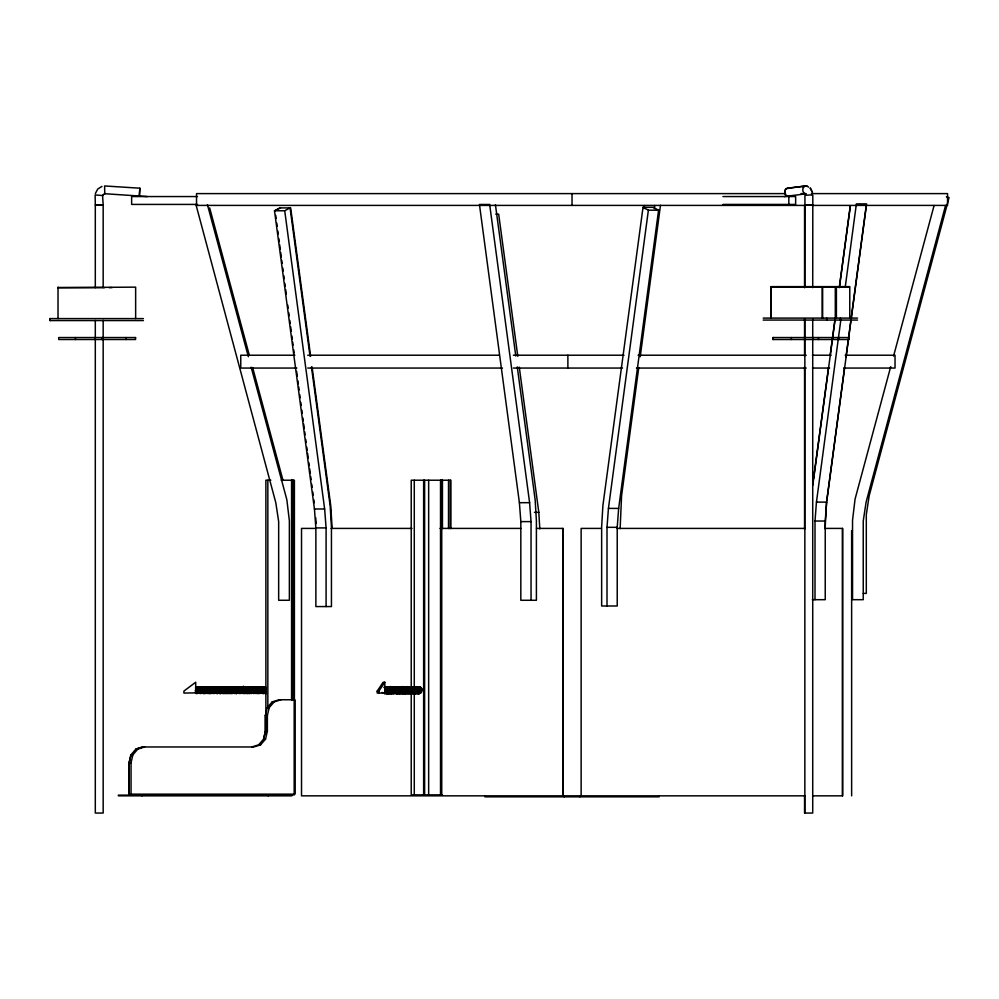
<?xml version="1.0" encoding="UTF-8"?>
<svg xmlns="http://www.w3.org/2000/svg" width="999" height="999" viewBox="0 0 999 999"><rect width="100%" height="100%" fill="white"/><g stroke="black" fill="none" stroke-linecap="round" stroke-linejoin="round"><path stroke-width="1.5" d="M95.305 320.417L95.305 813.049L103.172 813.049L103.172 320.304M95.305 287.675L95.305 205.057L102.547 204.92M281.006 699.762L274.188 701.872L269.193 707.629L267.37 715.496L267.37 731.231L265.547 739.098L260.552 744.854L253.771 746.965L142.707 746.965L135.889 749.075L131.006 754.832L129.071 762.699L129.071 794.155L294.643 794.155L294.643 699.762L279.046 699.762L272.228 701.872L267.233 707.629L265.409 715.496L265.409 731.231L263.599 739.098L258.616 744.854L251.798 746.965M131.044 794.155L131.044 762.699L132.867 754.832L137.85 749.075L144.668 746.965M195.704 687.412L195.704 682.242L183.903 691.096L183.903 693.056L195.704 692.881M195.704 691.82L195.704 690.147M195.704 687.262L195.704 692.981M203.571 688.274L203.571 687.287L203.571 693.019L203.571 692.02M310.627 356.193L290.672 207.904L279.845 207.904L274.488 210.764L314.435 508.991L315.871 527.909L315.871 606.568L331.443 606.568L331.443 527.122L330.182 506.031L311.476 367.008M326.086 606.568L326.086 527.909L324.65 508.991L284.715 210.764L290.06 207.904L310.015 356.193M412.312 687.287L409.877 686.937M531.043 600.274L531.043 521.615L529.607 502.684L489.66 204.47L479.445 204.47L519.393 502.684L520.829 521.615L520.829 600.274L536.401 600.274L536.401 520.829L535.139 499.725L517.257 366.883M562.937 528.409L562.937 795.841L562.937 528.409L536.488 528.409M812.974 795.841L842.544 795.841L842.544 528.409L825.424 528.409M387.55 693.156L388.599 693.568C393.094 693.893 392.52 685.888 388.074 686.775M404.97 693.543L403.946 693.019L404.97 693.543C409.515 694.03 409.053 686.001 404.632 686.763L403.571 687.349L407.167 688.199L407.142 692.282L405.407 693.518L403.109 692.869M245.342 688.386C246.341 683.491 245.217 695.816 246.553 692.707L245.542 686.738L246.029 691.57L245.604 688.074M398.326 693.256L398.326 692.494M396.066 692.732L398.114 693.581L398.676 692.732M249.775 687.774L249.575 689.16L249.188 687.737C251.273 683.828 249.625 695.691 250.424 692.732M389.972 691.608L390.297 690.796L387.212 693.281L387.475 692.519L388.336 693.131C390.859 691.32 389.535 686.463 386.276 686.725L387.999 687.087L388.711 690.759M406.456 687.574L406.456 686.825L404.795 686.862M237.088 687.399L237.375 688.011C236.426 683.266 238.262 697.714 237.412 691.67C238.274 689.11 237.45 695.292 237.675 692.869M383.604 692.981L386.763 693.069L388.136 690.521L387.137 689.822C388.661 691.171 382.567 683.104 386.051 690.297L384.565 693.543L382.018 692.432M804.857 287.587L804.944 195.305L809.914 194.955L812.811 195.192L812.724 287.65M200.062 686.75L199.825 692.769L200 688.498L199.887 689.148M409.553 686.738C413.349 686.301 414.385 692.607 410.726 693.531L406.518 693.543L405.132 692.632L405.057 693.281M413.311 693.069L414.123 692.245L412.824 692.17L413.673 690.721L413.399 688.011L413.311 693.069L407.043 693.044L408.042 693.294L410.889 691.058L409.365 687.3L410.402 690.846L408.991 692.482M254.196 688.985L254.495 687.449L254.258 689.859L254.208 686.763L254.583 693.493M400.449 691.808L400.611 687.886L397.914 686.725M414.123 692.245L414.185 688.423L411.188 686.725M233.666 692.382C233.217 696.628 232.442 684.69 233.217 687.524L232.592 689.06M417.594 686.713C421.353 687.087 421.403 693.381 417.582 693.593L415.584 692.582M406.805 691.77L407.679 691.183L407.38 688.623L404.483 686.713M392.157 692.507L395.229 693.393C398.688 691.932 396.915 685.801 393.156 686.837M389.098 693.131L390.147 693.556L391.708 692.07M391.183 692.744L390.147 693.556M420.741 692.394L416.808 692.394L418.294 691.083L417.594 687.474L418.768 691.383L414.697 693.456L412.537 693.181L412.599 692.507M412.949 692.744L412.924 693.493L410.989 693.206M412.937 686.763L415.796 688.348L412.937 686.763L413.998 686.85C418.643 687.512 413.574 693.756 416.246 693.468C419.83 692.27 418.406 686.038 414.622 686.775M389.598 691.033L389.647 689.722M400 692.919L403.146 693.131L403.334 689.023M396.278 686.738C400.724 686.188 400.836 694.218 396.341 693.518L392.944 692.794L395.017 693.581L396.953 692.432L396.216 688.773M104.82 193.269L104.783 193.831A1.861 1.861 0 0 0 102.997 195.517L95.13 194.967L95.305 204.92L103.172 204.92L103.172 287.562M408.229 690.784L407.617 692.444L407.642 688.049L408.579 692.557L406.743 693.568L404.67 692.819M202.597 693.181C201.773 692.282 202.947 685.351 201.486 687.05L201.823 688.249M232.205 693.468L232.118 692.507C231.643 690.022 232.305 687.424 231.106 688.086L231.343 687.424L231.88 688.161L232.268 693.556L232.405 691.633M252.51 692.257L252.847 692.744C251.848 695.129 251.748 682.105 252.11 689.26M256.406 690.184L256.281 688.523L256.406 690.184C256.081 682.916 256.693 691.957 255.619 687.15L256.256 686.925M382.792 692.719L384.84 693.581L386.351 692.394L386.538 688.311L384.165 687.624M404.32 686.725C409.665 687.187 406.431 696.615 402.31 692.582M405.944 687.624L408.304 688.311L407.804 693.206C412.687 695.491 413.474 685.801 408.304 686.812L411.338 688.024L411.8 691.57M198.364 692.107L198.714 692.782C198.089 695.504 197.19 683.803 198.239 687.599L197.715 686.725M385.477 687.836L385.514 687.1L386.863 687.437L387.637 688.423L387.562 692.182M385.889 686.862L386.863 687.437L384.64 686.725L385.814 686.837L384.74 687.787M407.255 687.836L407.292 687.1L408.516 687.349L409.852 689.522L409.403 692.045L407.629 693.506M258.941 692.307L258.366 693.269L257.68 687.549M384.565 693.543L386.026 692.794L387.137 689.822M212.55 686.85L212.562 692.619L212.088 687.15L212.849 692.02L213.711 692.132L213.137 693.581L213.274 687.212L213.399 690.147L213.461 688.86M218.544 693.044L218.057 686.763L218.356 687.524L217.819 688.086L217.432 686.987L217.907 693.006L217.432 686.987M236.301 691.146L236.139 686.738L235.851 687.499M215.672 687.437L215.809 686.725L216.321 687.749L215.16 688.348L215.397 687.262L216.396 692.307M228.047 692.744L227.46 686.725L227.972 693.543L228.234 690.784M206.431 688.96L206.518 687.524C205.344 685.701 206.381 691.47 207.28 692.632C206.318 695.629 206.094 686.375 206.805 688.111L206.431 689.322M212.562 689.735L212.712 686.925L212.1 692.494L211.513 686.763L210.527 693.294L211.451 692.769L210.926 688.586M228.172 692.007L227.422 692.557L227.784 690.759M262.849 691.146L262.687 686.738L263.049 693.593L262.912 691.882M212.225 692.22L212.287 691.033M214.985 692.095L214.897 688.86L214.186 693.568L213.661 686.713L213.948 688.761M214.51 689.26L214.698 686.75L214.273 690.446M242.657 690.446L242.42 693.318L241.945 687.25L242.42 693.318C245.517 692.569 242.033 678.021 243.993 692.956L243.719 690.933M247.49 687.986L247.427 689.16L247.627 686.738L247.814 688.923C247.964 694.767 248.114 686.937 247.352 688.398L247.427 689.46L247.69 687.662L247.49 688.661L247.977 688.224M250.624 689.11L250.811 686.725L251.336 692.494M266.146 692.307C266.134 690.996 264.61 684.415 266.296 688.311L265.909 689.397M226.086 691.246L225.886 693.568L225.499 688.711M228.983 688.199L228.746 692.282L229.595 687.774L229.932 691.071L229.221 687.349L228.521 692.744M233.641 688.96L234.003 686.738L234.091 689.922L233.766 687.05M234.478 692.894L234.353 693.556L233.891 686.887M242.22 687.437L242.357 686.725L243.344 692.782L243.768 689.635M211.713 692.794L211.001 687.324M222.115 686.812L222.365 691.57L223.227 692.519C222.165 696.016 222.053 683.878 222.515 687.961M227.897 688.561L228.034 693.493M239.298 688.598L239.685 693.593L239.885 691.445M243.069 691.395L242.944 693.269M248.339 691.495L248.152 693.531L247.69 686.825M206.993 693.343L206.506 690.222L206.83 693.331M209.428 687.774L209.952 693.581L208.866 687.399L209.578 692.869L209.74 690.297M219.568 686.987L219.855 687.749L220.192 686.75L219.568 686.987L220.554 693.581L220.479 687.512L220.042 686.713L220.492 693.256M246.391 688.761L246.741 686.75L246.328 690.072M261.089 691.907L260.502 693.244L261.026 692.045L261.413 692.719C260.127 695.504 261.026 684.215 260.252 687.824M401.548 692.894C404.62 696.44 406.605 688.598 406.281 690.259M223.351 688.461L223.751 693.581L223.938 691.683M227.123 691.633C227.06 697.452 226.011 685.214 226.923 687.637L227.098 693.556L226.611 688.86M238.549 692.17L238.062 686.763L238.024 692.282L238.386 690.584L238.886 693.019M232.592 688.561L232.917 686.775M196.591 692.782L196.291 693.543L195.704 687.175L195.667 693.306L195.767 688.686M211.189 691.87L211.051 693.456M212.612 687.787L211.763 691.795M240.534 690.908L240.722 693.568L240.21 686.713L240.659 693.206M247.24 692.757L247.103 693.581L246.116 686.987L245.717 692.095M406.031 691.146L405.02 687.537L401.698 687.05C405.931 684.777 408.803 691.957 404.533 693.481L402.372 693.131M207.28 687.774L207.804 693.556L208.004 691.907M248.539 688.336L248.863 686.738L249.25 693.581L248.926 689.497M257.904 691.957L257.904 693.556L256.805 687.212L257.904 693.556M214.061 689.397L214.223 687.112C215.397 688.661 214.223 686.975 214.96 689.71L214.76 687.836M223.227 687.774L222.777 687L223.551 691.008L223.938 690.022L223.414 689.223L223.252 693.256L223.227 686.713L223.701 687.524M224.325 687.861L224.787 693.543L224.263 686.725L224.363 692.794M254.907 688.249L255.107 686.763L255.494 692.02M205.007 688.199L205.132 686.775L205.619 687.499M221.728 693.019L221.341 689.785M245.155 692.132L245.017 693.531L244.767 690.659M400.611 687.886L400.274 691.995M210.602 688.361L210.477 686.713L210.527 693.294C211.313 686.7 212.088 696.79 210.052 687.037L210.502 692.419L210.14 691.071L209.578 692.869M227.422 692.557L226.948 687.187L227.71 691.982L228.571 692.182L228.134 687.175L229.083 693.568L229.37 692.444C228.896 695.841 228.883 682.117 228.184 688.948M230.382 690.259L230.17 687.025L230.12 693.593L229.745 690.908L229.695 693.281L230.057 692.332M237.55 687.349L237.837 688.024L238.062 686.763M243.918 693.581L244.305 688.686M261.413 692.719L259.79 688.011L260.314 687.05L260.414 687.849M261.288 688.161L261.601 686.763L261.676 689.635M264.285 691.333L264.635 692.569C263.686 695.903 263.374 683.716 263.923 688.036M264.473 688.124L264.81 686.75L265.197 693.543L264.797 688.835M389.835 692.856L392.207 693.069C396.566 695.329 397.565 686.4 392.844 686.713L391.695 687.787L393.281 689.085M391.92 693.568L390.821 693.456L392.095 693.531L392.145 692.769M241.121 688.074C242.058 683.129 240.984 697.402 242.395 692.07L242.033 690.734L241.234 692.682L241.308 687.836M208.716 691.395L208.516 688.798L208.903 693.556L207.917 687.012L208.841 687.537M220.941 687.999L221.278 686.75L221.403 690.696L221.278 688.923M244.305 688.036L244.43 686.738L245.18 693.531L244.705 687.087M607.005 605.993L607.005 527.322L608.441 508.404L648.376 210.19L643.019 207.317L602.909 505.444L601.648 526.548L601.648 605.993L617.22 605.993L617.22 527.322L618.656 508.404L658.591 210.19L653.246 207.317L643.019 207.317M815.009 599.687L815.009 521.028L816.445 502.11L840.858 319.78M826.535 502.11L825.099 528.746M812.337 599.687L825.236 599.687L825.236 521.028L826.66 502.11L866.608 203.883L856.38 203.883L845.204 287.325M205.782 693.156C206.343 689.972 205.232 695.391 206.094 692.607L205.07 687.287M228.034 692.469L228.359 688.835M260.976 686.987L261.451 693.006L261.351 687.25M200.774 687.911L200.911 686.725L201.361 692.195M225.499 690.796L225.337 692.794L224.912 692.107M231.293 692.919L231.169 693.556L230.632 692.894L230.644 686.725L231.293 692.07M239.036 687.474L239.161 686.725L239.748 693.294M385.914 692.657C390.946 696.852 392.707 685.077 386.613 686.9M196.291 692.432L196.291 693.543M210.077 691.832L210.115 689.273M243.531 687.649L243.656 689.984L242.894 687.087L243.394 687.774M249.388 692.432L249.25 693.581L248.863 686.738M207.155 687.836L207.467 686.738L207.605 690.833M219.643 692.469L219.518 693.581L219.318 691.733M227.26 689.397L227.123 691.171L227.322 688.598M246.191 692.469L246.266 693.443M210.277 689.285L210.339 688.523M215.871 688.049L216.134 691.208L215.397 687.262L215.934 687.949L216.034 687.05L216.496 693.543L216.458 692.507M219.193 689.46L218.993 686.738L219.38 692.757L218.381 687.899M243.007 691.77L243.581 690.396L242.72 692.544L242.944 690.371M246.191 691.745L246.578 687.774L246.79 689.909L246.391 689.185L245.879 689.859M262.537 688.536L262.687 686.738L263.162 693.393L263.174 692.582M205.145 692.669L204.62 693.556L204.096 686.713L203.958 687.874M384.091 692.844L386.601 693.443L387.674 688.436L388.599 690.571L387.487 693.506M217.882 692.719L217.37 693.581L216.246 688.011M255.856 688.611L256.668 693.581L256.955 692.707M409.19 691.246C408.229 694.817 410.651 685.401 406.118 686.713M205.657 693.468L205.332 688.161L205.394 689.36M208.229 692.657L207.667 691.633L207.305 693.156L207.842 691.283M216.721 687.712L216.845 686.713L217.045 689.16M236.626 692.582L236.501 693.593L235.514 686.975L236.438 693.356L236.9 692.682L236.363 691.882L235.989 693.181M223.614 691.783L223.551 692.494L223.876 691.932M233.379 693.343L232.979 689.322M259.528 689.322L260.24 692.469C259.503 696.091 259.153 684.79 259.765 687.537L259.315 692.944L258.841 687.012L259.34 687.774M259.852 693.593L260.477 691.77L259.852 692.532L259.665 691.108M203.709 692.657L203.571 693.593L203.059 686.713L203.059 688.011M223.089 687.649L223.164 686.937M229.208 691.67L228.808 692.469L228.759 686.95M230.257 692.657L230.057 693.318M393.531 687.175L397.427 687.362L396.953 692.432M199.738 687.612L199.8 686.925M200.187 691.046L200.387 693.581L200.512 692.694M212.287 690.759L212.55 687.874M217.67 689.285L218.531 693.219L218.282 692.095M250.287 692.519L249.563 689.947L249.8 693.244L249.35 687.662M256.069 692.794L255.569 693.456L255.107 686.763M214.835 688.211L214.748 689.073L214.223 687.112M226.286 687.612L226.411 686.713L226.548 687.749M233.554 692.507L233.154 689.11M242.482 687.949L242.57 687.025L242.869 693.581M245.017 692.482L245.479 687.849M244.842 692.532L245.317 687.799M408.566 692.257L409.265 689.572M414.023 692.619L416.034 693.593L416.933 688.486L415.459 687.025L413.161 686.9M201.236 691.033L200.911 686.725M201.361 693.094L201.161 689.722M248.539 688.898L248.239 686.975L248.714 693.106L248.951 691.783M255.207 690.559L255.307 689.572L255.145 693.318L255.444 692.557M258.429 688.161L258.229 686.775L258.816 693.556L258.192 688.061M388.736 689.859L388.636 690.846L389.635 691.133M228.109 692.082L228.172 691.433M251.723 688.86C251.998 684.303 252.597 696.191 251.461 687.012L251.86 686.8M253.646 689.273L253.509 687.449M385.614 688.686L384.877 688.024L386.051 690.297L384.228 693.306L386.563 690.346L384.952 687.624M406.081 692.544L406.006 693.306L408.329 690.346L406.094 687.062L405.881 687.774M406.406 692.782L405.856 693.593L403.871 692.544M206.106 687.537L206.181 686.887L206.281 687.562M221.603 693.531L221.278 686.75M224.725 693.069L224.588 690.734M228.883 691.87L228.996 690.771M209.628 688.998L209.428 686.725L209.628 689.36L209.103 688.124M210.602 687.574L210.677 686.8L211.151 693.531M231.643 688.086L232.068 691.37L231.818 687.25M414.285 687.874L414.36 687.15L415.634 689.51M414.66 687.649L414.735 686.925L412.987 686.788L416.121 688.124L416.783 690.721L415.959 692.207M235.489 688.161C234.078 685.414 235.339 699.2 235.489 688.161L234.877 686.763L235.452 693.556L235.964 692.594M241.483 686.862L241.858 692.869L241.246 687.799M254.208 686.763L254.595 692.707M397.639 689.984L397.028 691.183M398.601 692.444L400.324 693.568L401.598 693.144M214.31 692.831L214.111 693.206M242.095 692.632L241.995 689.572L241.571 690.621M247.927 687.424L247.814 688.386L247.053 687.836L247.527 691.608L247.952 690.696L248.451 691.358L248.077 693.044M233.242 692.357L232.292 687L233.054 690.259L232.917 688.548M250.986 692.944L251.136 690.721L251.336 693.543L251.91 692.469M225.824 693.443L226.086 690.908L225.886 693.568M250.811 686.725L251.273 693.069M220.941 688.661L220.654 686.987L221.129 693.219L221.278 688.386M251.224 689.135L251.461 687.012L251.935 693.269L252.223 692.507M218.931 686.825L219.093 693.206M225.911 692.632L225.374 686.75L225.587 691.895L226.448 692.257M250.687 688.623L250.874 686.837M253.871 688.598L254.071 687.874M259.365 689.385L259.465 688.548L259.603 690.222M262.537 693.169L262.063 686.975L262.974 687.499L262.824 688.873L262.525 687.774M399.712 686.788L401.511 686.95L401.423 687.674L397.764 686.713L396.603 686.937L397.202 687.849M216.483 687.474L216.958 693.244L217.108 687.275M235.727 691.545L235.327 692.07L235.202 690.546L235.427 691.945M237.15 688.361L237.075 693.281M386.138 691.783L386.625 690.109L384.802 687.412A2.91 2.522 -90 0 0 384.24 687.262M233.704 688.548L233.379 686.975M236.751 688.211L236.463 687.587L237.213 689.085L237.612 688.249L237.725 690.921L237.325 687.699M199.613 692.844C198.813 694.979 199.126 684.165 198.826 687.799M245.879 688.024L245.866 691.246M401.748 692.507L400.824 693.156C405.769 695.616 406.655 685.801 401.348 686.775M239.161 687.774L238.724 687.062L239.198 693.306L239.822 691.808M210.801 691.196L210.664 688.611M395.604 689.71L395.279 688.86L395.504 692.906L393.244 693.543L391.396 692.831M253.022 687L252.759 689.123L252.41 687.399L253.421 693.294L252.959 686.713L253.559 688.461L253.484 693.581L253.609 692.682M385.914 693.269C388.611 691.758 387.762 686.825 384.49 686.713M388.112 691.046L388.436 689.048M400.824 690.097L400.087 692.507L398.676 693.481M207.28 692.632L207.043 691.47L206.368 693.131L205.894 687.712M219.455 692.407L218.993 686.738M389.722 686.775C396.753 685.976 390.884 695.092 392.257 692.931M404.782 693.294C407.929 694.692 409.977 690.122 408.017 687.911L408.191 687.25L409.865 690.921L409.115 692.132L410.289 693.393L413.361 692.507L414.098 690.097C417.145 690.459 412.712 694.917 410.502 693.581L408.566 692.432L408.216 693.219M208.329 686.775L209.016 693.493L209.166 689.897M644.093 208.629L644.505 205.532M654.308 208.629L654.72 205.532M638.761 367.557L621.578 495.804L620.142 528.608M640.209 356.743L660.489 205.319M813.498 479.058L828.471 367.844M830.132 355.494L835.114 318.419M839.272 287.525L850.286 205.657M812.786 485.239L835.239 318.419M839.397 287.525L850.411 205.657M826.747 500.561L844.542 367.669M845.991 356.855L848.276 339.86M848.688 336.775L866.27 205.432M264.897 691.47L264.66 693.219L264.186 686.987L265.284 693.443M226.286 688.386L226.923 687.637L226.798 691.808L226.611 689.26M245.692 691.158L245.804 690.371L245.642 693.219L245.692 691.158L245.929 691.957M253.122 692.869L252.959 687.774L253.346 691.808M264.735 687.312L264.997 691.433M386.813 687.562L387.462 687.811L386.263 687.05L387.612 686.763L386.526 686.812L388.711 687.225L389.548 689.16C382.455 681.443 394.13 694.667 385.302 693.381L385.277 692.544M385.602 692.782L385.502 693.556L386.763 693.069M249.862 689.997L249.638 687.924M394.106 692.619L394.667 688.611L393.668 693.381L390.859 692.707M247.24 691.957L246.653 687.949M393.668 687.924L393.768 687.212L395.542 690.821M394.168 686.987L392.869 687.774M415.434 687.924L415.547 687.212L416.67 687.499L418.881 690.247L418.044 692.619L416.034 693.593L414.822 692.894L415.721 693.244L417.782 691.071L417.42 688.523M413.261 692.931L415.372 693.556L417.245 692.27L417.819 690.883L415.934 686.987L414.473 686.713L416.67 687.499M203.184 687.787L202.672 687.374L203.147 693.281L203.059 686.713M211.838 690.584L212.163 693.106M197.327 692.719L197.203 693.581L196.141 687.287L196.428 687.974M262.075 693.119L261.813 691.395M240.859 691.995L240.597 691.695M413.923 691.383L413.823 688.811L412.275 687.025L407.904 686.738M139.86 188.199L139.361 196.054L139.86 188.199L104.608 185.951L104.745 193.719L147.29 196.553M208.779 692.07L209.315 692.744L209.253 691.333M213.399 690.147C213.461 683.978 214.248 695.204 213.786 687.599L213.274 687.212L213.749 693.318C214.236 690.459 215.135 695.004 215.559 692.594M410.751 687.787L410.139 686.975L413.037 689.522L410.502 693.581L412.562 692.794L414.485 693.581C418.144 694.505 416.708 685.814 417.282 690.197M229.221 693.418L229.37 692.444M215.222 692.469L215.097 691.458L215.16 692.981M399.887 687.712L400.661 691.395L397.827 687L397.752 687.774M231.169 692.507L231.031 691.608L231.169 693.556L230.769 687.499M262.362 692.532L261.613 688.798L261.75 690.546M393.731 692.469C397.577 696.653 401.298 687.512 395.966 686.738M397.627 692.694L399.425 693.318L399.55 692.557M401.511 686.95L402.859 688.124L403.509 690.771L401.523 693.418L403.121 691.87L401.123 687.175L402.485 690.596L400.736 693.294L398.576 693.368L399.75 693.556L399.875 692.794M409.29 691.208L410.377 690.983L408.504 693.393L405.432 692.507M234.153 690.833L234.028 689.06L234.478 693.368L234.353 692.507M253.172 691.708L253.284 691.046L253.421 692.319M403.421 687.999L402.16 686.775C406.218 686.251 406.88 693.368 402.759 693.581L400.749 692.619L401.673 693.343M239.36 689.06L239.498 692.544L240.072 691.083M227.472 688.91L228.109 688.786L227.71 689.859L227.647 688.473M230.844 690.184L230.444 689.36L229.995 692.582L229.595 686.713L229.995 691.832M388.249 686.887C392.607 685.401 393.981 693.343 389.485 693.593L387.475 692.619L388.399 693.331M252.51 693.206L252.31 692.831M197.952 686.862L197.802 693.318L198.089 692.544M205.132 687.811L204.708 686.975L205.182 693.106L205.419 691.783M221.416 692.469L222.04 692.707L221.653 691.158M265.584 692.707L265.197 691.158M228.808 692.469L228.559 687.799L228.234 690.584M394.518 692.719L394.218 693.468L395.067 692.707L395.342 689.073M404.083 692.095L404.508 689.422L405.606 690.259M208.454 687.287L208.566 688.249M257.517 690.796L257.73 687.699L256.805 687.212M392.332 690.259L392.033 691.857L391.246 687.524L392.12 688.96M222.702 693.581L222.839 692.419L222.939 693.206M223.876 692.732L224.126 691.433M394.23 687.787L395.354 687.05L396.366 687.949L394.955 687.262L395.267 691.633L393.668 693.381M405.694 691.882L401.885 693.368L404.845 692.582L405.494 689.11M413.823 692.557L413.673 693.318L416.271 690.684L415.684 692.856M414.135 692.794L413.998 693.556L412.537 693.181M213.074 693.381L212.949 691.171M264.635 692.569L263.561 687.774M250.037 687.025L250.187 689.934L249.713 686.937M198.888 687.2L199.213 691.995M211.451 688.124L211.376 688.748M257.642 692.207L257.455 689.897L258.204 692.794M246.815 691.895L246.591 693.056L246.116 686.987M215.022 690.621L214.847 686.887M409.34 692.769L409.602 688.224M207.929 692.894L208.179 691.758M251.985 690.109L252.248 691.308L251.698 690.097M387.45 687.999L387.6 687.3M409.777 687.087L408.042 687.799M211.526 688.698L211.576 687.824L211.776 689.672M244.992 687.787L244.83 691.495L244.693 689.747M240.147 687L240.21 687.774M257.317 687.499L257.193 686.713M388.599 693.568L390.072 693.331L389.635 687.612L390.547 691.608L386.713 692.931L388.823 693.556C392.557 692.794 391.695 686.475 387.924 686.713M410.214 689.048L409.278 688.411L409.99 690.034L410.664 688.723L409.902 687.649L407.105 686.85M205.182 693.106L206.331 691.508M414.822 691.82L414.51 688.074L411.351 686.8L413.623 687.2L411.563 687.836L413.511 688.361M251.511 689.385L251.785 688.211L251.848 689.06M261.451 693.006L261.688 691.982M265.547 739.098L263.586 739.098L265.409 731.231L265.422 715.496L266.333 711.563M388.536 687.737L388.374 686.975C392.557 685.089 395.517 690.172 392.844 693.318L394.642 691.658M393.331 692.794L393.156 693.556L394.53 693.206M414.797 692.557L414.622 693.318L417.307 690.821L417.245 692.27L418.256 691.333M414.922 693.556L415.097 692.794M412.55 689.497L411.838 693.331L410.901 692.682M205.594 692.045L205.707 691.383M248.863 688.686L249.638 692.607L249.25 691.383M259.927 693.331L260.052 691.533M263.049 693.593L262.912 692.657M196.94 690.109L196.678 686.713L196.678 687.774M212.612 686.725L213.187 692.806L212.949 691.633M396.441 686.812C402.585 685.564 400.174 697.227 395.292 692.419L394.892 693.206L398.014 691.52L397.003 687.562M202.273 690.471L202.073 688.124L202.597 692.245M210.864 691.67L210.439 688.91M200.3 688.274L200.537 687.3L201.099 688.985M244.43 687.799L243.843 688.274L244.368 687.175L244.63 688.898M246.903 690.971L246.716 688.436M386.813 692.507L387.687 690.446L387.225 688.711M386.713 691.77L387.013 690.521M409.715 686.812C412.924 686.038 414.885 690.659 412.562 692.794M237.924 688.111L238.174 687.15L238.461 687.824M396.191 690.334L396.578 690.971L393.793 693.306L392.095 693.531M401.848 688.024L402.01 687.349L403.146 687.787L403.783 688.91L403.946 691.233L402.822 693.306M408.603 689.06L408.529 691.633L408.329 690.346M220.367 690.971L220.429 689.372M386.313 686.862L389.51 688.96L388.536 692.844L388.324 692.195M212.874 690.297L212.687 688.036M224.525 689.822L224.363 687.25M398.077 686.8C402.547 685.751 403.271 693.756 398.776 693.568L397.402 692.869L398.776 693.568M389.061 691.333L389.51 688.96M406.331 693.269L407.305 692.544M407.592 692.782L407.405 693.543L408.791 692.707M386.788 692.769L386.563 693.531L385.164 692.956L387.275 693.543L391.546 691.733L391.408 690.222M236.039 689.847L235.752 689.76M240.534 691.246L240.771 692.557L240.534 688.174M388.599 688.049L388.773 687.374L390.534 687.774L390.484 687.012L392.932 690.097L390.809 693.269M389.822 690.184L389.185 687.175L387.762 686.713M214.048 691.695L213.923 689.997L214.248 692.419M385.989 693.181L387.05 693.568C390.609 694.967 390.085 686.151 390.184 690.621M890.721 366.645L855.057 499.15L852.534 520.242L852.547 599.687L863.248 599.687L863.236 521.028L866.108 502.11L945.591 205.394M893.556 356.106L934.077 205.532M222.765 692.282C222.228 691.021 222.44 692.519 222.989 691.708L222.44 690.409M246.878 692.344L247.115 691.47M393.793 693.306L393.993 692.544M400.287 690.521L399.837 692.157L399.125 688.311L400.312 686.9L399.4 686.713M243.981 693.431L244.106 691.77M390.172 691.021L389.935 692.582L390.871 690.509M258.429 690.983L258.366 693.269M260.577 689.06L260.377 687.774L260.502 693.244M259.315 692.944L259.84 691.633L259.927 692.357M402.36 686.875C399.637 685.426 408.341 690.496 403.209 693.106L402.098 693.556L403.883 689.048L400.686 687.025M200.449 693.381L200.699 692.519M405.482 691.395L404.907 688.348L405.681 689.635L403.946 693.144M215.459 688.786L216.321 687.749L215.934 688.623M204.52 692.444L204.42 690.796L204.683 693.481M262.587 689.822L262.3 689.71M95.355 193.544L97.702 189.086L101.96 186.388M403.409 687.874L403.608 687.225L404.47 688.161L403.184 687.424L400.774 687.861M386.501 692.532L386.276 693.294L389.123 691.058L388.112 688.561M402.772 687.712L405.207 687.774L405.519 692.919L406.63 690.734M408.042 693.294L408.266 692.532M406.231 692.794L408.291 693.581L408.554 692.769M202.435 688.161L202.672 687.374L203.184 688.523L203.059 687.774M258.104 688.199L258.654 687.549M261.738 692.319L261.975 691.545M218.219 690.659L218.019 688.224M420.591 690.584L419.83 692.095M417.058 692.944L418.244 689.135L415.097 687.012L415.347 687.774M242.745 691.932L242.545 689.422M195.966 687.237L195.966 688.024M204.62 692.507L204.221 688.311M417.207 693.094L418.244 693.543C422.827 693.98 422.327 686.038 417.907 686.763M419.006 690.546L419.867 689.21L419.368 688.199L416.271 686.763M230.869 692.17L230.632 692.894L230.17 687.025M216.196 691.932L215.996 689.422M395.616 688.124L395.829 687.474M394.48 686.713L396.253 687.275L396.99 691.383L393.956 693.244C395.804 690.908 394.93 686.35 391.358 686.763M400.524 693.281L400.774 692.532M401.061 692.757L400.811 693.518L399.188 692.657M417.807 687.924L418.019 687.275L416.108 686.713M220.092 689.597L219.805 689.422M260.839 692.22L260.639 689.934M240.072 687.749L240.309 687.075M228.696 688.748L229.046 687.674M416.396 691.87L416.271 690.596M247.103 693.581L246.978 691.745L247.103 692.519M248.276 692.132L248.689 692.669L247.889 689.785M385.901 691.271L386.563 690.309L385.539 687.237M393.768 693.044L400.025 693.069L400.149 688.049L397.727 687.649M417.957 690.222L418.756 689.06L418.032 687.824L414.797 686.887M265.846 692.994L265.709 687.787L265.846 688.598M399.375 690.409L399.363 692.02L396.029 692.994M396.928 693.019C399.313 691.146 398.039 686.513 394.817 686.763M403.121 691.87L403.509 690.771M212.612 688.973L212.325 688.611M229.27 688.673L229.595 687.774M396.341 693.518L397.739 693.443L398.813 690.696M229.408 688.623L229.345 689.972M405.731 690.546L405.844 691.82L402.585 693.094M240.921 691.82L241.009 692.931L239.91 688.311M400.025 693.069L401.286 690.983L400.499 688.711M416.246 693.468L414.098 693.156L415.047 692.507M418.019 693.006L418.856 689.485M246.653 686.962L247.04 693.244M210.814 692.532L211.451 692.769M258.691 692.045L258.491 689.597M259.84 691.633L259.852 692.532M402.023 692.744L401.735 693.493L402.972 693.468M399.875 693.443L401.086 692.632L401.286 690.983L400.374 692.319M250.1 691.008L250.324 687.662L249.9 688.461M414.11 692.182L414.56 690.983M216.171 692.544L216.396 693.269M196.541 687.637L196.678 686.713M201.011 693.294L201.311 692.532M201.935 692.769L201.423 693.543M203.446 691.832L203.571 692.532L203.197 690.946M220.554 693.581L220.667 693.294M203.771 693.506L203.309 690.197L203.833 691.021M232.33 692.232L232.742 692.744L231.943 689.597M418.044 693.294C423.239 695.254 423.189 685.364 418.069 686.85M262.4 688.323L262.125 688.998L262.35 687.737L262.65 688.573M407.779 692.757L410.502 693.056L411.95 689.372L408.953 686.987M204.296 689.023L204.683 688.036M250.424 693.468L250.162 691.783M219.718 693.431L220.017 692.694M244.056 689.048L243.656 690.034L243.756 688.723M195.966 691.271L196.229 687.624M232.904 693.144L233.204 692.419M394.28 692.207L396.566 693.581L399.188 689.372C399.388 688.124 395.654 685.376 396.203 687.512L398.688 689.547L396.903 688.898M206.368 693.131L206.893 691.857M256.668 692.519L256.731 692.369M411.226 688.249L411.775 688.923L411.413 687.612L412.575 688.386L410.714 686.825M245.08 690.259L244.555 693.294L244.081 687.3M405.631 689.697L404.42 688.348L405.631 689.697L405.157 690.833L405.119 689.747L407.23 689.735M245.742 689.46L246.166 688.448L246.316 691.258M258.429 688.773L258.816 687.861M222.602 692.307L222.315 692.994L221.84 687.936M242.482 688.623L242.869 687.724L242.632 688.686M226.736 691.046L227.16 690.509M393.469 690.871L392.545 692.245M226.761 692.557L227.397 692.794M392.357 689.747L391.009 693.381L388.274 692.894M395.392 692.382L396.054 690.883L395.042 690.659M407.804 691.845L408.841 691.932L409.365 690.734M210.502 692.419L209.952 693.581M245.155 691.52L245.342 688.923M394.043 690.584L393.281 692.082M395.479 692.694L394.081 693.543M410.189 693.019L411.401 691.133L410.139 687.374M392.982 693.181C395.666 691.495 394.418 686.65 391.196 686.713M413.648 692.095L413.673 690.721M205.332 688.773L205.457 690.671M400.399 690.734L400.349 692.145M227.06 691.907L227.335 690.821M263.873 687.662L264.023 693.181M240.384 692.732L240.447 691.845M253.359 688.998L253.871 687.911M387.987 692.669L387.637 693.393L388.823 693.556M409.752 692.669L409.403 693.393L410.726 693.531M410.514 692.295L411.95 689.372M230.906 689.897L230.831 689.023L230.969 690.796L230.707 687.886M214.31 692.007L213.511 690.821M409.84 693.581C414.51 692.944 412.337 684.977 408.029 687.05L408.316 687.799M397.639 693.256L399.076 691.345L399.188 689.372M199.425 688.723L199.276 693.443L198.951 688.711M399.413 691.783L399.8 691.008M418.431 690.833L419.268 691.483L418.806 692.307L415.996 693.468L417.47 693.156L417.819 691.108M212.799 692.532L212.849 692.02M231.406 688.586L231.681 687.824M405.357 688.161L404.17 686.775M417.582 693.593L419.98 689.71L417.22 686.975L417.345 687.737M211.126 692.02L211.313 689.572M225.824 692.419L225.437 687.2M388.574 693.343L388.948 692.632L391.034 693.581L393.057 692.657M202.26 692.195L202.535 692.507M404.308 693.593L406.705 689.76L403.983 686.975L405.457 687.075L403.159 686.875M398.201 693.181L400.824 692.282M410.464 688.561L409.915 688.074L410.839 688.561M197.128 693.269L197.003 691.008L197.065 691.783M250.811 688.523L250.274 687.474L251.074 689.822M401.985 690.759L401.598 692.557M243.606 692.357L243.893 691.82C243.918 694.904 242.682 682.542 243.369 692.769L242.72 692.544M413.636 689.984L413.074 691.008L412.987 689.223M415.646 693.119L418.806 692.931L419.917 690.734L419.305 688.398L420.654 688.611C422.29 691.283 418.943 695.129 416.383 692.856M230.507 688.573L231.081 687.549L230.319 691.146M413.648 692.319L415.097 692.369L414.011 693.294L415.509 691.445L415.447 688.86L414.535 688.124L414.635 692.207L412.937 693.581L414.123 692.831M419.355 693.493L418.244 693.543L421.054 689.859L418.406 686.987L418.506 687.749M228.759 689.572L228.883 691.333L228.821 690.484M244.243 689.497L244.755 688.586M406.793 689.972L406.056 688.423L407.38 688.623M214.186 687.699L213.461 689.26L213.037 688.473M219.78 691.283L219.38 691.957L219.256 690.371L219.48 691.62M416.321 692.806L417.082 691.495M209.34 692.207L209.69 690.259M386.526 691.008L384.802 692.881A2.91 2.522 90 0 1 383.104 692.881L383.104 693.056M260.552 691.083L261.176 691.183L260.639 689.834M417.495 692.569L417.082 693.269L418.469 693.568M407.267 691.907L406.818 687.699M264.086 693.568L264.223 692.856M228.296 689.672L228.808 688.823M206.131 691.733L206.568 691.108L206.693 692.357M395.267 691.633L394.617 692.682L397.59 693.294L398.514 692.469M396.253 687.275L398.988 687.936L398.888 688.686M420.429 688.473L421.89 689.06L421.228 687.774M209.303 687.499L209.565 687.874M404.046 691.882L404.508 689.422M395.292 692.419L396.253 693.206L396.703 692.519M222.989 691.708L222.44 690.521M398.414 691.733L397.739 692.757L397.552 691.183M236.501 693.593L236.363 692.657M257.58 691.608L257.342 690.659L257.58 692.27L257.193 687.774M411.014 692.757L411.688 691.733M411.975 691.982L412.088 689.785M241.783 687.599L241.383 688.211L241.383 687.349M377.197 691.096L383.104 682.242L384.802 682.242L384.802 693.056L377.197 693.056L377.197 691.096L378.908 691.096L384.802 682.242M399.438 693.493L398.364 692.769L399.438 693.493C404.458 694.442 403.596 685.114 398.826 686.975M410.514 693.156L410.976 692.469M252.385 687.537L251.985 688.111L252.085 686.775M225.337 693.181L224.825 692.282M400.412 689.822L400.149 688.049M263.711 693.056L263.474 691.895L264.398 691.608L263.823 689.972M387.624 690.434L386.276 692.17M235.09 691.42L235.04 693.094M390.147 692.045L390.634 691.37M387.475 691.308L387.325 692.494M395.504 692.906C397.714 690.833 396.266 686.325 392.994 686.75M391.745 693.294L393.993 690.247L391.683 687.037M393.244 687.974L391.77 688.024M400.849 688.486L399.937 687.125L401.948 690.584L400.986 691.808L401.436 690.484L402.997 690.734M414.535 688.124L414.772 690.147L412.312 687.125M414.647 688.461L413.823 687L411.513 686.925M209.952 692.519L209.49 688.024L210.027 688.461M243.893 691.82L243.918 692.519M239.498 692.544L239.56 691.907M388.948 693.044L389.847 691.87M207.305 693.156L207.218 687.05M245.417 688.249L245.941 687.562M248.601 688.224L249.163 687.499M238.324 689.46L238.699 688.523L238.324 689.672L237.787 688.199M393.793 691.433L393.843 692.319M210.015 693.318L210.077 692.582M235.127 689.635L234.328 687.674M411.75 693.044L412.812 691.72L412.088 690.696M407.167 688.199L406.943 688.835M212.999 687.649L212.375 687.874M394.842 692.107L395.367 691.458M394.468 689.397L394.393 688.099L394.905 689.46L393.094 688.186L393.668 688.835M419.73 691.47L419.093 692.245L420.204 691.608L420.067 689.972M214.111 692.257L214.922 692.432M397.977 692.157L398.514 691.52M384.353 692.694L385.302 693.381L387.612 690.496L385.514 687.1M386.438 689.223L386.538 688.311M408.791 688.174L408.391 689.997M408.841 691.932L409.877 690.796L407.105 693.318M399.425 693.318L401.948 690.584M397.702 692.095L396.653 693.219L396.94 691.495L396.241 693.006L397.202 689.747M402.684 692.207L403.246 691.608L402.797 692.894M403.146 693.131L403.971 692.257M407.667 691.146L405.407 693.518L407.592 691.096M419.53 693.181L420.616 692.032L420.017 690.871M417.869 692.319L418.756 691.395L418.419 693.219M217.407 687.924L217.233 692.432M254.882 692.132L254.495 692.02M387.674 688.436L387.6 689.535M251.673 691.77L251.036 691.633M420.741 691.57L419.905 692.382L421.216 691.708L421.016 689.397M196.091 692.407L195.429 690.346M414.885 688.885L414.91 692.532L414.61 691.957M394.106 692.257L395.554 690.709L395.117 689.997M408.953 692.282L409.54 691.72L409.765 692.956L407.043 693.044M207.043 691.47L206.418 691.345M396.266 691.72L394.942 692.519M402.535 688.473L402.922 689.722L401.186 688.299L402.46 690.621L401.498 688.124M402.46 690.621L402.547 688.398M233.766 687.999L234.303 687.512L234.153 691.146M258.753 691.333L265.709 691.033M225.125 691.808L224.787 692.494M411.788 692.469L410.914 693.244L410.776 692.569M405.532 692.307L404.333 693.368L404.82 691.633L403.871 692.419M416.371 690.184L416.433 688.611L415.871 692.619L415.834 691.832M230.707 686.875L230.694 689.31M387.1 692.319L387.712 691.808L387.575 692.769L387.937 689.148M411.113 691.745L410.502 693.056M392.12 693.356L393.331 692.369L391.795 692.369L392.857 692.207L392.769 688.124L390.372 687.637M397.839 691.745L397.19 693.069M416.895 692.27L417.407 691.857L416.77 692.357M402.297 693.318C398.751 694.005 404.333 693.281 403.946 691.233L403.097 690.184M387.774 692.669L386.601 693.443L387.475 692.095M243.981 692.419L244.181 690.409M201.298 692.22L201.074 690.846M210.402 687.986L210.976 687.562L210.801 690.871L211.214 690.234L210.29 690.247M244.605 690.846L244.83 692.095M242.395 692.07L241.895 692.17M261.263 687.762L261.888 687.524M419.605 692.657L418.581 693.393L418.519 692.669M406.331 692.657L405.257 693.418L405.219 692.682M394.917 692.394L395.567 691.932M409.99 690.034L410.164 688.823L410.776 691.296L408.291 693.581M255.232 688.748L255.594 687.649M396.478 692.407L397.14 691.957M213.711 692.132L213.012 691.907M414.785 693.269L417.744 691.246L416.421 687.399L417.744 691.246M243.107 690.796L242.545 689.11M401.086 692.469L401.848 692.02M264.423 689.859L265.11 687.512M403.471 690.621L403.883 689.048M391.009 693.381C394.081 691.957 393.044 686.6 389.56 686.713M239.098 687.874L239.098 686.862M275.112 210.764L280.457 207.904M254.97 687.874L254.683 687.15L255.432 691.87M226.998 690.621L226.473 693.318L225.999 687.125L226.548 688.486M390.859 691.857L391.608 691.47M385.302 693.381L384.328 692.519L385.439 691.982M409.153 693.169L412.312 691.608L411.413 687.612L408.966 687.762M403.796 687.15L404.632 686.763M411.963 689.497L411.538 687.674M392.595 692.469L394.305 692.482L392.807 693.493L390.659 693.106L391.695 693.543M409.752 689.572L408.816 692.869L409.852 689.522L407.654 686.862L406.268 686.75L407.442 686.8M416.858 693.056L420.129 691.895M142.807 746.965L135.989 749.075L137.85 749.075M391.783 689.472L390.759 689.672L389.847 688.149M399.612 692.419L400.774 692.07M413.049 689.622L412.887 688.036M417.807 692.994L421.128 692.02M197.565 690.496L197.852 688.274M389.885 687.811L390.871 687.537M396.566 693.581L397.59 693.294M416.608 687.025L419.93 687.574M399.75 693.556L400.736 693.294M241.308 692.307L240.684 692.107M399.625 687.911L402.01 687.349L402.959 690.908M420.492 689.672L419.468 689.822C420.254 694.804 417.22 683.928 419.031 688.573M417.445 686.775L416.296 686.987L416.508 687.762L419.605 687.836M399.887 686.912L403.146 687.787M395.804 686.812L394.53 686.987L395.579 687.836L391.521 686.85M399.288 689.909L399.3 688.386M420.542 689.922L421.566 689.834L420.991 688.249M787.936 188.199L805.569 185.951M788.049 188.199L806.243 185.951M784.078 196.553L806.031 193.831A3.946 3.359 -87.7 0 1 803.071 188.312A3.946 3.359 -87.7 0 1 808.591 187.15M416.433 686.875L418.731 687.075M805.394 204.982L812.587 205.007M389.697 687.737L389.56 686.975L390.721 686.887M402.947 687.749L402.797 686.975L403.996 686.887M400.874 689.984L399.837 690.034L399.238 688.461M414.535 687.774L415.834 687.699M407.505 687.787L408.579 687.025L406.431 686.837L409.34 689.422M392.669 686.887L394.168 686.8M384.802 686.8L387.075 687.2L388.486 689.26M414.722 687.275L416.845 687.187M393.444 690.097L392.407 690.109L391.471 688.161M401.261 687.774L402.422 687.15L401.036 686.713M785.501 193.606L196.528 193.606L196.528 205.407L805.756 205.407M801.073 193.606L805.743 193.606M811.413 193.606L947.539 193.606L947.539 205.407L811.987 205.407M197.515 196.553L131.631 196.553L131.631 204.42L197.515 204.42M722.951 196.553L795.641 196.553L795.641 204.42L722.951 204.42M804.857 204.92L812.724 204.92M648.376 210.19L658.591 210.19M274.488 210.764L284.715 210.764M495.766 214.198L498.688 214.198L517.807 356.318M771.39 287.138L849.425 287.138M58.017 287.625L104.795 287.625M109.078 287.625L112.1 287.625M763.199 318.094L857.529 318.094M143.406 318.594L49.95 318.594L49.95 320.567L143.406 320.567M763.199 320.067L857.529 320.067M294.892 355.219L240.759 355.219L240.759 368.057L296.828 368.057M307.742 355.219L499.35 355.219M513.361 355.219L624.05 355.219M638.086 355.219L806.243 355.219M812.462 355.219L831.168 355.219M845.179 355.219L895.029 355.219L895.029 368.057L843.631 368.057M307.742 368.057L502.46 368.057M513.361 368.057L622.489 368.057M636.425 368.057L806.243 368.057M812.462 368.057L829.607 368.057M270.816 480.219L265.884 480.219L265.884 732.554M281.194 480.219L294.393 480.219L294.393 794.867L265.884 794.867M816.445 502.11L826.66 502.11M519.393 502.684L529.607 502.684M608.441 508.404L618.656 508.404M314.435 508.991L324.65 508.991M534.428 512.325L538.811 512.325L539.797 528.908M815.009 521.028L825.236 521.028M520.829 521.615L531.043 521.615M607.005 527.322L617.22 527.322M315.871 527.909L326.086 527.909M315.522 528.409L301.523 528.409L301.523 795.841L805.269 795.841M331.081 528.409L412 528.409M440.01 528.409L520.929 528.409M601.361 528.409L581.131 528.409L581.131 795.841M616.92 528.409L805.194 528.409M863.248 593.394L866.308 593.394L866.295 514.735L869.167 495.804L949.05 197.59L946.378 196.865M265.709 687.587L259.166 687.587L265.709 687.899M386.363 687.787L387.849 687.787M265.709 689.26L259.166 689.26L259.166 692.394L265.709 692.394M417.794 691.033L420.417 691.033M261.775 691.82L259.166 691.82L259.166 692.707L261.775 692.707M272.228 701.872L274.188 701.872M267.233 707.629L269.193 707.629M265.409 715.496L267.37 715.496M265.409 731.231L267.37 731.231M258.591 744.854L260.552 744.854M132.867 754.832L130.906 754.832L129.183 762.699L129.183 794.155M129.071 762.699L131.044 762.699M442.445 794.867L411.226 794.867L411.226 692.057M391.695 687.787L392.033 686.8L393.381 687.574M208.154 690.097C209.34 689.972 207.842 689.797 208.691 692.507M412.712 693.493L411.663 692.806L413.823 693.543L415.359 692.707L415.372 688.761L415.746 689.572M411.026 687.774L412.063 687.811M393.481 690.222L394.518 690.259L394.106 688.611M387.724 687.774L389.011 687.836M261.413 687.811L262.075 693.219M234.153 692.419L234.777 692.644M387.962 687.212L390.434 687.886M404.096 693.456L405.194 693.568M241.708 689.522L241.446 688.86M102.56 195.442L103.172 204.92M220.329 692.369L220.954 692.582L220.429 691.745M410.552 686.962L409.24 686.75L410.202 687.949M396.016 686.75L397.277 686.962L395.716 686.987L398.676 689.422M391.845 687.649L392.607 687.787M392.844 686.713L394.006 686.925M415.297 687.587L417.669 687.499L418.981 688.573M393.007 687.612L393.956 687.836M391.533 687.637L393.918 688.236M236.376 689.735L236.114 688.573M236.276 692.457L236.9 692.682M419.13 693.581L417.145 692.544M248.214 688.036L247.814 688.923L247.59 688.224M218.993 687.787L219.131 688.661L218.619 687.562M389.697 693.081L391.034 693.581M398.589 687.187L402.06 688.523M396.253 693.206L397.227 693.581M401.223 687.549L402.085 687.886M418.743 686.75L420.154 687.312M397.09 691.033L396.066 689.422M415.634 687.537L416.695 687.999M390.834 686.775L391.97 687.287M415.746 688.523L416.496 688.86M199.276 692.045L199.151 691.308L199.663 692.095M248.776 689.672L248.539 687.737L248.988 690.521M406.843 687.087L410.164 688.823L410.402 690.846L411.401 691.133L411.588 690.072M389.672 690.946L390.547 691.608M386.601 688.111L388.161 688.311L387.075 687.2M252.435 692.519L252.31 692.007M407.654 686.862L408.516 687.349M245.467 692.769L244.693 689.572M414.822 692.894L415.821 693.468M404.97 691.383L404.083 689.597M403.983 691.021L403.109 686.738M264.161 688.224L263.761 689.085L262.999 687.612M206.244 687.774L206.368 688.548M411.538 688.086L410.452 686.738M247.265 689.497L246.716 687.674M405.631 686.912L406.655 687.574M238.187 688.186L238.124 687.824M418.906 686.9L420.654 688.611M412.362 686.837L413.861 687.849L413.136 687.449M198.976 692.657L199.276 692.432M394.705 688.211L396.291 688.623L395.242 687.337M401.873 687L404.995 689.185M411.738 687.924L412.512 688.461M401.511 687.749L400.312 686.9L402.172 688.86M261.501 689.485L261.75 690.734L261.488 686.775M386.226 686.75L388.898 688.723M395.654 688.623L393.818 687.087M232.53 689.185L233.054 690.222M413.823 687L415.447 688.86M402.809 688.323L404.383 688.96L403.396 687.499M406.106 692.519L407.192 693.431M405.706 688.573L404.308 686.738M229.733 687.787L229.221 687.349L229.458 691.158M403.708 687.886L402.997 688.086L403.721 688.773L403.121 688.149M392.182 687.075L393.119 687.874M385.639 686.987L387.013 688.174L385.277 687.961L386.138 688.761M409.64 687.949C407.068 685.514 411.538 689.51 410.377 690.983L410.214 689.11M388.374 686.975L391.783 690.671M254.645 688.761L253.796 687.737M407.005 692.469L407.879 693.256M222.178 687.799L222.377 689.21M253.022 687.974L253.159 689.26L253.097 688.498M393.731 688.998L392.407 688.611L393.007 690.259M402.797 686.975L405.619 689.61M215.672 688.274L215.747 687.861M389.56 686.975L392.757 691.146L392.869 689.622L391.845 689.785L391.146 688.348M201.486 687.05L201.723 688.96L202.647 689.16L202.273 690.621M400.349 687.2L401.398 688.261L399.875 688.111L400.512 688.823M400.924 688.398L401.76 689.26M223.888 693.481L223.489 690.097M416.895 687.25L417.744 688.161M418.019 688.174L418.606 688.798M810.351 187.962L812.474 192.195M396.64 686.987L399.7 690.933M225.437 688.111L225.287 692.457M407.979 688.211L408.816 689.71M207.942 693.381L207.342 686.887M397.952 688.249L398.763 689.922M386.288 688.274L386.85 688.96M412.837 688.274L413.274 691.633M240.272 687.924L240.834 688.623M228.946 692.02L229.395 692.582L229.283 690.634M401.186 688.299L401.723 688.985M416.084 688.323L417.32 690.709M390.122 687.499L390.871 688.523M398.551 687.961L398.176 686.763M389.148 687.624L390.259 691.146M217.969 689.485L218.594 689.422L218.219 690.883M810.164 188.361L811.313 190.322M419.318 688.361L419.917 690.734L419.355 689.285M391.258 689.322L390.809 687.712L391.546 691.733M406.044 688.361L406.556 689.085L406.506 688.249M385.564 687.387L386.101 690.409M253.159 688.86L252.934 688.611M236.701 687.874L237.213 688.623M394.38 688.386L394.892 689.123M250.487 689.984L249.962 689.223L250.1 691.383M263.761 688.611L263.237 687.836L263.474 691.895M392.058 688.798L392.932 690.109M409.902 687.649L410.901 689.984L410.664 688.723M396.628 687.637L397.664 689.46L397.19 687.986M256.219 687.986L256.718 692.806L256.468 691.495M242.158 692.257L241.633 691.458L241.708 692.107M198.501 688.436L199.013 689.26M234.952 687.487L234.877 686.763L235.252 688.086M230.769 688.323L231.318 689.235M409.278 688.411L409.715 689.148M386.351 692.394L386.014 688.473M225.05 688.398L225.562 689.26M389.198 688.523L389.647 689.285M233.828 687.774L233.916 689.747M404.77 687.836L405.394 688.96M418.032 687.824L418.668 688.96M392.432 688.573L392.857 689.36M260.377 687.774L260.577 688.573M407.317 688.598L407.742 689.397M218.282 691.495L218.831 692.532M413.561 690.521L413.037 689.522L412.649 690.409M221.204 688.249L221.403 690.933M212.425 688.998L212.849 689.822M233.117 691.108L233.554 691.97L233.454 689.347M399.45 687.774L400.162 689.21M415.547 687.212L416.72 689.622M204.046 688.224L203.759 687.612L203.996 691.608M200.462 692.956L200.062 688.86M209.877 692.22L209.89 692.369M217.108 690.034L217.307 692.27L217.17 690.933M265.759 687.337L266.059 687.961M266.233 692.519L265.909 691.57M229.508 688.024L229.595 686.713M231.98 687.225L232.268 687.874M394.955 687.262L396.578 690.971M239.673 687.287L239.972 687.974M412.649 687.449L412.599 686.775M224.812 687.25L225.112 687.949M391.196 688.161L391.695 689.36M212.1 692.482L211.576 686.788M198.277 687.225L198.564 687.936M252.048 688.711L252.248 691.82M385.477 687.624L386.563 690.309M255.619 687.15L255.919 687.874M197.327 687.1L197.615 687.836M235.514 686.975L235.801 687.749M197.914 688.96L198.114 692.182M223.551 691.395L223.014 689.997L223.252 693.256M206.83 686.975L207.13 687.737M213.848 689.123L214.048 692.382M217.02 691.083L217.233 691.72L217.108 689.984M811.65 191.096L811.937 191.945M237.138 690.883L237.412 691.67M411.051 690.371L411.351 691.258L411.014 688.448M266.233 693.581L265.996 687.774L265.609 692.02M415.809 688.473L416.183 689.722M246.978 692.469L247.215 693.269M248.077 692.145L247.827 691.258L248.064 692.444M204.283 691.258L204.545 692.207M231.031 692.257L231.268 693.106M209.665 207.904L249.388 355.457M252.622 367.507L283.017 480.432M207.417 204.62L248.351 356.693M251.186 367.232L286.85 499.725L289.373 520.829L289.373 600.274L278.659 600.274L278.671 521.615L275.799 502.684L195.916 204.47M215.322 692.906L214.835 687.337M231.88 691.021L232.143 692.045M398.314 690.072L398.102 689.185L398.126 690.883M196.741 686.987L197.065 692.507M419.555 690.259L418.206 693.169M240.21 688.761L240.472 689.997M197.003 691.383L197.24 692.557M388.898 688.86L389.148 690.147M238.386 690.784L238.649 692.444M200.974 687.874L200.836 687.087M232.829 689.422L232.655 688.348M519.268 367.12L538.811 512.325M495.429 204.695L515.796 356.069M312.088 367.008L330.794 506.031L332.055 527.122M275.736 215.409L276.149 218.494M276.773 223.127L277.185 226.224M277.797 230.856L278.221 233.941M278.833 238.586L279.245 241.671M279.67 244.767L280.282 249.4M280.694 252.485L281.318 257.118M281.73 260.215L282.143 263.299M282.767 267.944L283.179 271.029M283.803 275.662L284.216 278.758M284.84 283.391L285.252 286.488M285.664 289.573L286.288 294.205M287.737 305.02L288.149 308.117M288.773 312.749L289.186 315.846M289.797 320.479L290.222 323.564M290.634 326.661L291.246 331.293M291.87 335.926L292.282 339.023M292.695 342.108L293.119 345.204M293.731 349.837L294.143 352.922M296.628 371.466L297.252 376.099M297.877 380.744L298.289 383.828M298.701 386.913L299.113 390.01M299.737 394.642L300.15 397.739M300.774 402.372L301.186 405.457M301.81 410.102L302.222 413.186M302.834 417.819L303.259 420.916M303.671 424.001L304.283 428.633M304.707 431.73L305.12 434.815M305.731 439.46L306.156 442.545M306.768 447.177L307.18 450.274M307.605 453.359L308.216 457.992M308.841 462.637L309.253 465.721M309.665 468.818L310.289 473.451M310.701 476.535L311.114 479.632M311.738 484.265L312.15 487.35M312.774 491.995L313.187 495.079M313.811 499.712L314.223 502.809M411.363 692.394L411.451 693.106M403.409 689.31L403.571 690.796M216.783 686.987L216.87 687.849M418.756 689.06L418.881 690.247M211.713 688.835L211.863 688.099L211.776 689.46L211.239 688.236L211.476 692.319M263.636 686.9L263.699 687.574M237.088 686.912L237.15 687.574M241.308 689.71L241.533 692.07M398.988 687.936L399.363 692.02M207.605 692.432L207.48 689.06L207.542 689.934M410.889 691.058L410.976 692.095M315.709 517.719L316.146 523.551M203.247 689.285L203.384 691.071M416.645 689.31L416.733 690.621M195.891 690.409L196.154 687.387M233.616 689.61L233.778 691.97M204.221 687.499L204.296 688.523M245.866 691.733L245.929 692.757M200.537 687.3L200.774 691.058M404.845 692.457L404.895 693.181M260.027 687.474L260.264 691.383M257.892 687.399L258.129 691.246M201.723 688.96L201.96 692.844M214.46 688.736L214.685 692.707M259.465 687.824L259.528 688.96M234.565 687.774L235.327 692.919L235.202 690.734M232.917 687.836L232.979 688.96M223.963 688.049L224.201 692.145M196.378 688.311L196.616 692.394M251.136 690.983L251.199 692.182M224.588 690.983L224.65 692.182M254.196 688.473L254.258 689.722M195.891 690.521L195.966 691.77M255.307 689.31L255.369 690.621M228.759 689.31L228.821 690.621M419.493 692.707L419.518 693.443M419.118 692.469L419.143 693.219M397.352 692.469L397.377 693.219M411.988 693.468L412.687 691.783L411.638 693.244M389.123 691.058L389.135 692.22M851.635 530.581L851.635 795.841M849.774 318.094L849.774 286.638L770.966 286.638L770.966 318.094M842.544 528.409L842.544 795.841M840.321 318.094L840.321 320.067M838.898 337.55L838.898 339.51M836.4 286.638L836.4 318.094M835.289 286.638L835.289 318.094M826.685 318.094L826.685 320.067M822.639 286.638L822.639 318.094M822.189 286.638L822.189 318.094M818.468 337.55L818.468 339.51M812.724 318.831L812.724 813.049L804.557 813.049L804.557 795.903M804.857 318.781L804.857 813.049M804.557 204.945L804.557 287.587M804.557 318.768L804.557 356.193M804.557 367.108L804.557 529.27M791.408 337.55L791.408 339.51M788.823 196.553L788.823 204.42M773.276 337.55L773.276 339.51M771.116 286.638L771.116 318.094M659.115 795.841L659.115 796.827L484.952 796.827L484.952 795.841M579.895 795.841L579.895 796.827M572.027 193.606L572.027 205.407M567.882 355.219L567.882 368.057M564.16 795.841L564.16 796.827M450.924 528.508L450.924 480.219L411.226 480.219L411.226 687.387M450.224 480.219L450.224 528.508M448.514 480.219L448.514 528.508M442.445 480.219L442.445 528.508M441.733 480.219L441.733 794.867M441.034 480.219L441.034 794.867M440.522 480.219L440.522 794.867M428.658 480.219L428.658 794.867M424.625 480.219L424.625 794.867M423.638 480.219L423.638 794.867M414.273 480.219L414.273 687.387M414.273 692.057L414.273 794.867M378.908 691.096L378.908 693.056M294.643 699.762L294.643 794.155M292.982 480.219L292.982 699.849M292.794 480.219L292.794 699.849M292.432 528.409L292.432 699.437M292.282 480.219L292.282 699.849M291.571 480.219L291.571 699.849M268.232 795.142L268.232 795.841M267.844 480.219L267.844 707.642M141.958 795.142L141.97 795.841M135.639 318.594L135.639 287.138L57.642 287.625M125.862 337.55L125.862 339.51M102.21 337.55L102.21 339.51M75.449 337.55L75.449 339.51M58.017 287.138L58.017 318.594M50.175 318.594L50.175 320.567M789.847 195.567A3.934 3.359 82.9 0 1 784.777 192.557A3.934 3.359 82.9 0 1 788.923 188.361M785.276 194.156A3.934 3.397 82.7 0 1 788.823 188.312M803.159 187.15A3.946 3.422 -87.6 0 1 807.279 186.438M231.556 688.211L231.493 689.41L231.556 688.211M211.451 687.225L211.376 688.124L211.451 687.225M227.385 687.1L227.322 687.911L227.385 687.1M243.331 686.975L243.269 687.712L243.331 686.975M259.278 686.887L259.203 687.537L259.278 686.887M217.495 692.794L217.582 693.468L217.495 692.794M196.803 688.461L196.878 689.223L196.803 688.461M135.564 337.55L58.716 337.55L58.716 339.51L135.564 339.51L135.564 337.55M849.237 337.55L772.814 337.55L772.814 339.51L849.237 339.51L849.237 337.55M291.833 795.142L118.369 795.142L118.369 795.841L291.833 795.841L291.833 795.142"/></g></svg>
